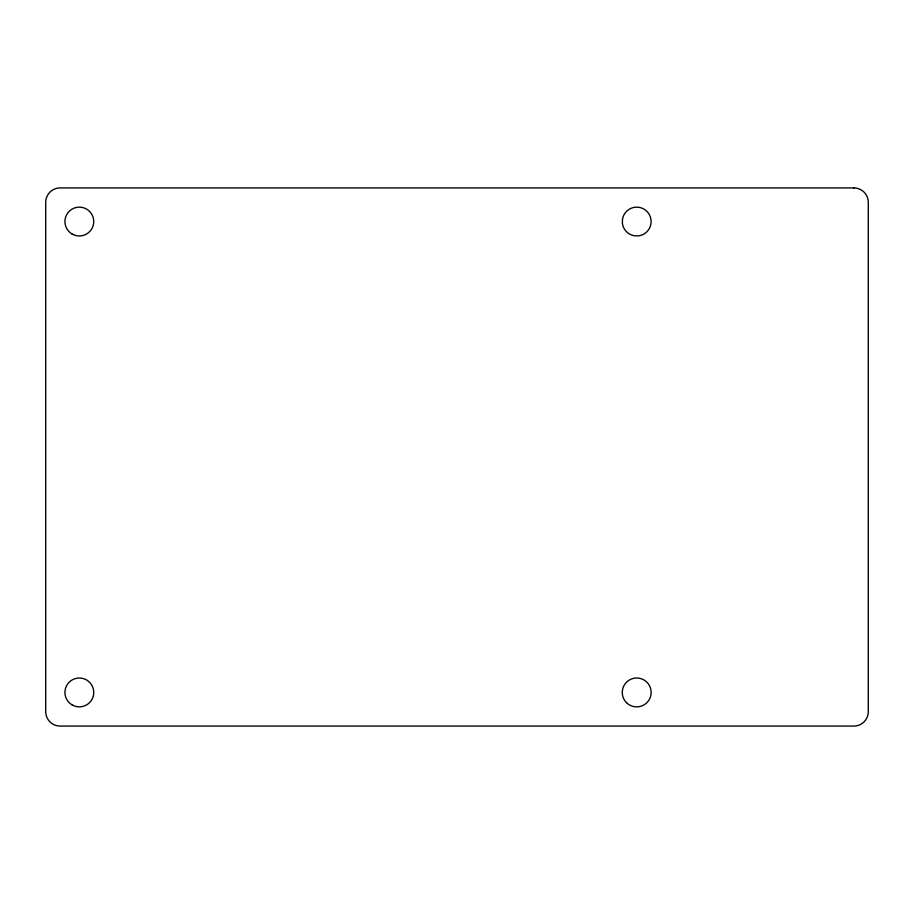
<?xml version="1.0" encoding="UTF-8"?>
<svg xmlns="http://www.w3.org/2000/svg" width="914" height="914" viewBox="0 0 914 914"><rect width="100%" height="100%" fill="white"/><g stroke="black" fill="none" stroke-linecap="round" stroke-linejoin="round"><path stroke-width="1.37" d="M622.48 219.246L622.365 223.005A14.418 14.418 0 0 0 634.385 235.789L638.155 235.903A14.418 14.418 0 0 0 651.122 221.371A14.418 14.418 0 0 0 637.766 207.181A14.418 14.418 0 0 0 622.48 219.246M853.882 187.93L60.118 187.93A14.418 14.418 0 0 0 45.7 202.337L45.7 711.663A14.418 14.418 0 0 0 60.118 726.07L853.882 726.07A14.418 14.418 0 0 0 868.3 711.663L868.3 202.337A14.418 14.418 0 0 0 853.882 187.93M72.126 234.041A14.418 14.418 0 0 0 93.754 221.565A14.418 14.418 0 0 0 72.126 209.078A14.418 14.418 0 0 0 72.126 234.041M72.126 704.923A14.418 14.418 0 0 0 93.754 692.435A14.418 14.418 0 0 0 72.126 679.959A14.418 14.418 0 0 0 72.126 704.923M626.49 702.649A14.441 14.441 0 0 0 650.654 696.182A14.441 14.441 0 0 0 632.968 678.496A14.441 14.441 0 0 0 626.49 702.649"/></g></svg>
